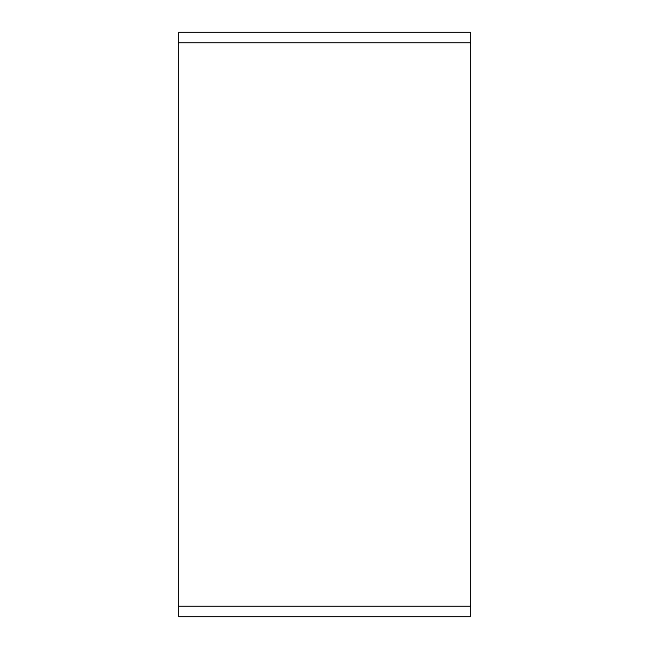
<?xml version="1.0" encoding="UTF-8"?>
<svg xmlns="http://www.w3.org/2000/svg" width="649" height="649" viewBox="0 0 649 649"><rect width="100%" height="100%" fill="white"/><g stroke="black" fill="none" stroke-linecap="round" stroke-linejoin="round"><path stroke-width="0.97" d="M178.491 42.607L470.509 42.607M178.491 606.393L470.509 606.393M470.509 32.45L178.491 32.45L178.491 616.55L470.509 616.55L470.509 32.45"/></g></svg>
